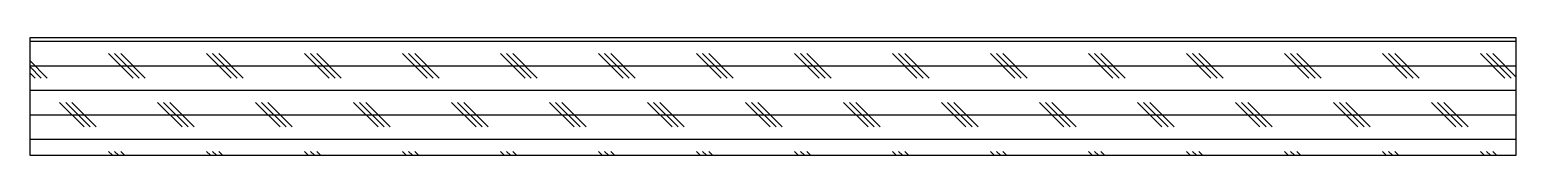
# Model space of a CAD drawing. Header units: millimetres. Extents: x 0 to 114, y 0 to 9.
import ezdxf

# ---------------------------------------------------------------- set-up
doc = ezdxf.new("R2010")
doc.units = ezdxf.units.MM
doc.header["$LTSCALE"] = 1000

msp = doc.modelspace()

# ---------------------------------------------------------------- hatches: boundary and pattern name
h = msp.add_hatch()
h.set_pattern_fill('CORK,_O', color=250, scale=15)
h.set_pattern_definition([(0, (138.2163, 385.6004), (0, 1.875), []), (135, (139.154, 384.663), (-3.75, -3.75), [2.65165, -2.65165]), (135, (139.6226, 384.663), (-3.75, -3.75), [2.65165, -2.65165]), (135, (140.0913, 384.663), (-3.75, -3.75), [2.65165, -2.65165])])
h.paths.add_polyline_path([(0, 9), (0, 0), (113.77, 0), (113.77, 9)])

# ---------------------------------------------------------------- linework, layer by layer
msp.add_lwpolyline([(0, 9), (0, 0), (113.77, 0), (113.77, 9)], close=True)

doc.saveas('drawing.dxf')
